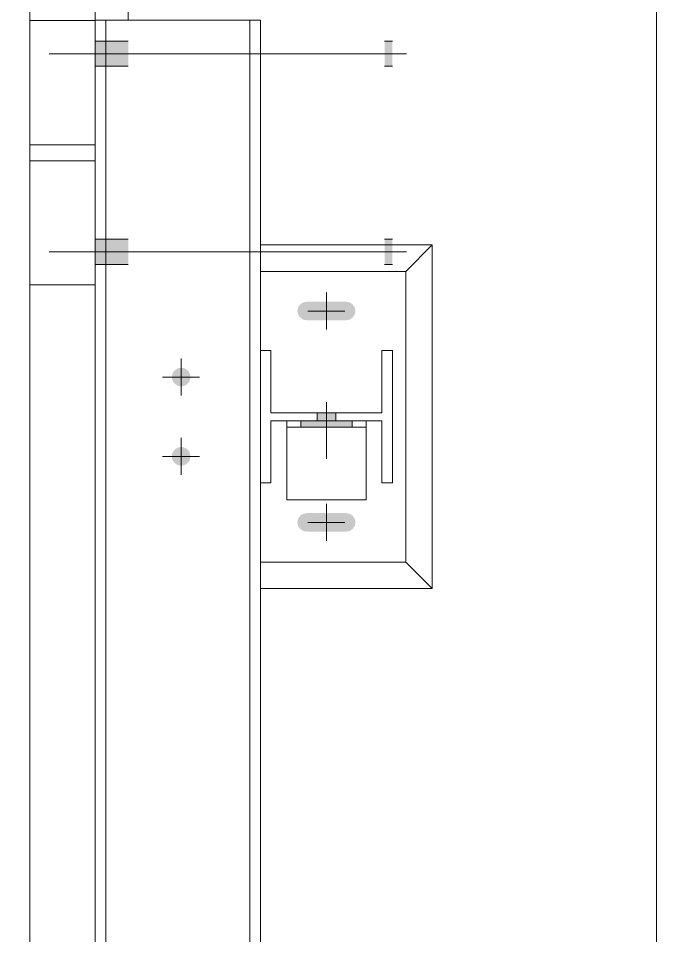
# Model space of a CAD drawing. Header units: millimetres. Extents: x -220592 to 404889, y -217665 to 38245.
# Drawn here: x -982.85 to -978.01, y -1173.82 to -1166.87 of the extents above; entities that cross this region are included whole.
import ezdxf

# ---------------------------------------------------------------- set-up
doc = ezdxf.new("R2010")
doc.units = ezdxf.units.MM
doc.linetypes.add('XKITLINE00', pattern=[0])
doc.layers.add('000 - 0_HIDE_OBJ_FRAMING_DEF_SUB_1', color=7, linetype='Continuous')
doc.layers.add('Part', color=7, linetype='Continuous', lineweight=0)

# ---------------------------------------------------------------- blocks, each defined once
blk = doc.blocks.new('*A13471')
at = {"layer": '000 - 0_HIDE_OBJ_FRAMING_DEF_SUB_1', "color": 7, "linetype": 'XKITLINE00', "lineweight": 0}
blk.add_line((-166.903352, 214.690805), (-166.903352, 242.6885), dxfattribs=at)
blk = doc.blocks.new('*A13473')
at = {"layer": '000 - 0_HIDE_OBJ_FRAMING_DEF_SUB_1', "color": 7, "linetype": 'XKITLINE00', "lineweight": 0}
for p, q in [((-170.903349, 242.190805), (-170.903349, 247.090805)), ((-166.903352, 214.690805), (-166.903349, 247.090805))]:
    blk.add_line(p, q, dxfattribs=at)
blk = doc.blocks.new('*A14633')
at = {"layer": '000 - 0_HIDE_OBJ_FRAMING_DEF_SUB_1'}
for points in [[(-170.9034, 241.8435), (-171.1534, 241.8435), (-171.1534, 242.0335), (-170.9034, 242.0335)], [(-170.9034, 241.8435), (-171.1534, 241.8435), (-171.1534, 242.0335), (-170.9034, 242.0335)], [(-168.9034, 241.8435), (-168.9634, 241.8435), (-168.9634, 242.0335), (-168.9034, 242.0335)], [(-168.9034, 241.8435), (-168.9634, 241.8435), (-168.9634, 242.0335), (-168.9034, 242.0335)], [(-170.9034, 240.3435), (-171.1534, 240.3435), (-171.1534, 240.5335), (-170.9034, 240.5335)], [(-170.9034, 240.3435), (-171.1534, 240.3435), (-171.1534, 240.5335), (-170.9034, 240.5335)], [(-168.9034, 240.3435), (-168.9634, 240.3435), (-168.9634, 240.5335), (-168.9034, 240.5335)], [(-168.9034, 240.3435), (-168.9634, 240.3435), (-168.9634, 240.5335), (-168.9034, 240.5335)]]:
    blk.add_hatch(color=7, dxfattribs=at).paths.add_polyline_path(points, flags=17)
at = {"layer": '000 - 0_HIDE_OBJ_FRAMING_DEF_SUB_1', "color": 7, "linetype": 'XKITLINE00', "lineweight": 0}
for p, q in [((-170.9034, 242.0335), (-171.1534, 242.0335)), ((-170.9034, 242.0335), (-171.1534, 242.0335)), ((-168.9034, 242.0335), (-168.9634, 242.0335)), ((-168.9034, 242.0335), (-168.9634, 242.0335)), ((-168.7978, 241.9385), (-171.5034, 241.9385)), ((-168.7978, 241.9385), (-171.5034, 241.9385)), ((-170.9034, 241.8435), (-171.1534, 241.8435)), ((-170.9034, 241.8435), (-171.1534, 241.8435)), ((-168.9034, 241.8435), (-168.9634, 241.8435)), ((-168.9034, 241.8435), (-168.9634, 241.8435)), ((-170.9034, 240.5335), (-171.1534, 240.5335)), ((-170.9034, 240.5335), (-171.1534, 240.5335)), ((-168.9034, 240.5335), (-168.9634, 240.5335)), ((-168.9034, 240.5335), (-168.9634, 240.5335)), ((-168.7978, 240.4385), (-171.5034, 240.4385)), ((-168.7978, 240.4385), (-171.5034, 240.4385)), ((-170.9034, 240.3435), (-171.1534, 240.3435)), ((-170.9034, 240.3435), (-171.1534, 240.3435)), ((-168.9034, 240.3435), (-168.9634, 240.3435)), ((-168.9034, 240.3435), (-168.9634, 240.3435))]:
    blk.add_line(p, q, dxfattribs=at)
blk = doc.blocks.new('*A14638')
at = {"layer": '000 - 0_HIDE_OBJ_FRAMING_DEF_SUB_1', "color": 7, "linetype": 'XKITLINE00', "lineweight": 0}
for p, q in [((-168.803485, 240.290805), (-169.903485, 240.290805)), ((-168.803485, 238.090805), (-168.803485, 240.290805)), ((-169.903485, 238.090805), (-168.803485, 238.090805))]:
    blk.add_line(p, q, dxfattribs=at)
blk = doc.blocks.new('*A14639')
at = {"layer": '000 - 0_HIDE_OBJ_FRAMING_DEF_SUB_1', "color": 7, "linetype": 'XKITLINE00', "lineweight": 0}
for p, q in [((-168.603485, 240.490805), (-169.903485, 240.490805)), ((-168.803485, 240.290805), (-168.603485, 240.490805)), ((-168.603485, 240.490805), (-168.603485, 237.890805)), ((-168.803485, 238.090805), (-168.603485, 237.890805)), ((-168.603485, 237.890805), (-169.903485, 237.890805))]:
    blk.add_line(p, q, dxfattribs=at)
blk = doc.blocks.new('*A14640')
at = {"layer": '000 - 0_HIDE_OBJ_FRAMING_DEF_SUB_1', "color": 7, "linetype": 'XKITLINE00', "lineweight": 0}
for p, q in [((-169.703485, 239.160805), (-169.703485, 238.560805)), ((-169.703485, 239.110805), (-169.103485, 239.110805)), ((-169.103485, 239.160805), (-169.103485, 238.560805)), ((-169.703485, 238.560805), (-169.103485, 238.560805))]:
    blk.add_line(p, q, dxfattribs=at)
blk = doc.blocks.new('*A14641')
at = {"layer": '000 - 0_HIDE_OBJ_FRAMING_DEF_SUB_1'}
for points in [[(-169.3335, 239.2208), (-169.3335, 239.1608), (-169.4735, 239.1608), (-169.4735, 239.2208)], [(-169.2085, 239.1608), (-169.2085, 239.1108), (-169.5985, 239.1108), (-169.5985, 239.1608)]]:
    blk.add_hatch(color=7, dxfattribs=at).paths.add_polyline_path(points, flags=17)
at = {"layer": '000 - 0_HIDE_OBJ_FRAMING_DEF_SUB_1', "color": 7, "linetype": 'XKITLINE00', "lineweight": 0}
for p, q in [((-169.4035, 239.3), (-169.4035, 238.8708)), ((-169.4735, 239.2208), (-169.4735, 239.1608)), ((-169.3335, 239.2208), (-169.3335, 239.1608)), ((-169.5985, 239.1608), (-169.5985, 239.1108)), ((-169.2085, 239.1608), (-169.2085, 239.1108))]:
    blk.add_line(p, q, dxfattribs=at)
blk = doc.blocks.new('*A14642')
at = {"layer": '000 - 0_HIDE_OBJ_FRAMING_DEF_SUB_1'}
for points in [[(-169.6182, 239.964), (-169.6235, 239.9908), (-169.6182, 240.0176), (-169.603, 240.0403), (-169.5803, 240.0555), (-169.5535, 240.0608), (-169.2535, 240.0608), (-169.2267, 240.0555), (-169.204, 240.0403), (-169.1888, 240.0176), (-169.1835, 239.9908), (-169.1888, 239.964), (-169.204, 239.9413), (-169.2267, 239.9261), (-169.2535, 239.9208), (-169.5535, 239.9208), (-169.5803, 239.9261), (-169.603, 239.9413)], [(-169.6182, 238.364), (-169.6235, 238.3908), (-169.6182, 238.4176), (-169.603, 238.4403), (-169.5803, 238.4555), (-169.5535, 238.4608), (-169.2535, 238.4608), (-169.2267, 238.4555), (-169.204, 238.4403), (-169.1888, 238.4176), (-169.1835, 238.3908), (-169.1888, 238.364), (-169.204, 238.3413), (-169.2267, 238.3261), (-169.2535, 238.3208), (-169.5535, 238.3208), (-169.5803, 238.3261), (-169.603, 238.3413)]]:
    blk.add_hatch(color=7, dxfattribs=at).paths.add_polyline_path(points, flags=17)
at = {"layer": '000 - 0_HIDE_OBJ_FRAMING_DEF_SUB_1', "color": 7, "linetype": 'XKITLINE00', "lineweight": 0}
for p, q in [((-169.4035, 239.8508), (-169.4035, 240.1308)), ((-169.2635, 239.9908), (-169.5435, 239.9908)), ((-169.4035, 238.2508), (-169.4035, 238.5308)), ((-169.2635, 238.3908), (-169.5435, 238.3908))]:
    blk.add_line(p, q, dxfattribs=at)
blk = doc.blocks.new('*A14643')
at = {"layer": '000 - 0_HIDE_OBJ_FRAMING_DEF_SUB_1'}
for points in [[(-170.5103, 239.4211), (-170.5171, 239.4221), (-170.5238, 239.4238), (-170.5303, 239.4261), (-170.5365, 239.4291), (-170.5424, 239.4326), (-170.5479, 239.4367), (-170.553, 239.4413), (-170.5576, 239.4464), (-170.5617, 239.4519), (-170.5652, 239.4578), (-170.5682, 239.464), (-170.5705, 239.4705), (-170.5721, 239.4771), (-170.5731, 239.4839), (-170.5735, 239.4908), (-170.5731, 239.4977), (-170.5721, 239.5045), (-170.5705, 239.5111), (-170.5682, 239.5176), (-170.5652, 239.5238), (-170.5617, 239.5297), (-170.5576, 239.5352), (-170.553, 239.5403), (-170.5479, 239.5449), (-170.5424, 239.549), (-170.5365, 239.5525), (-170.5303, 239.5555), (-170.5238, 239.5578), (-170.5171, 239.5595), (-170.5103, 239.5605), (-170.5035, 239.5608), (-170.4966, 239.5605), (-170.4898, 239.5595), (-170.4832, 239.5578), (-170.4767, 239.5555), (-170.4705, 239.5525), (-170.4646, 239.549), (-170.4591, 239.5449), (-170.454, 239.5403), (-170.4494, 239.5352), (-170.4453, 239.5297), (-170.4418, 239.5238), (-170.4388, 239.5176), (-170.4365, 239.5111), (-170.4348, 239.5045), (-170.4338, 239.4977), (-170.4335, 239.4908), (-170.4338, 239.4839), (-170.4348, 239.4771), (-170.4365, 239.4705), (-170.4388, 239.464), (-170.4418, 239.4578), (-170.4453, 239.4519), (-170.4494, 239.4464), (-170.454, 239.4413), (-170.4591, 239.4367), (-170.4646, 239.4326), (-170.4705, 239.4291), (-170.4767, 239.4261), (-170.4832, 239.4238), (-170.4898, 239.4221), (-170.4966, 239.4211), (-170.5035, 239.4208)], [(-170.5103, 238.8211), (-170.5171, 238.8221), (-170.5238, 238.8238), (-170.5303, 238.8261), (-170.5365, 238.8291), (-170.5424, 238.8326), (-170.5479, 238.8367), (-170.553, 238.8413), (-170.5576, 238.8464), (-170.5617, 238.8519), (-170.5652, 238.8578), (-170.5682, 238.864), (-170.5705, 238.8705), (-170.5721, 238.8771), (-170.5731, 238.8839), (-170.5735, 238.8908), (-170.5731, 238.8977), (-170.5721, 238.9045), (-170.5705, 238.9111), (-170.5682, 238.9176), (-170.5652, 238.9238), (-170.5617, 238.9297), (-170.5576, 238.9352), (-170.553, 238.9403), (-170.5479, 238.9449), (-170.5424, 238.949), (-170.5365, 238.9525), (-170.5303, 238.9555), (-170.5238, 238.9578), (-170.5171, 238.9595), (-170.5103, 238.9605), (-170.5035, 238.9608), (-170.4966, 238.9605), (-170.4898, 238.9595), (-170.4832, 238.9578), (-170.4767, 238.9555), (-170.4705, 238.9525), (-170.4646, 238.949), (-170.4591, 238.9449), (-170.454, 238.9403), (-170.4494, 238.9352), (-170.4453, 238.9297), (-170.4418, 238.9238), (-170.4388, 238.9176), (-170.4365, 238.9111), (-170.4348, 238.9045), (-170.4338, 238.8977), (-170.4335, 238.8908), (-170.4338, 238.8839), (-170.4348, 238.8771), (-170.4365, 238.8705), (-170.4388, 238.864), (-170.4418, 238.8578), (-170.4453, 238.8519), (-170.4494, 238.8464), (-170.454, 238.8413), (-170.4591, 238.8367), (-170.4646, 238.8326), (-170.4705, 238.8291), (-170.4767, 238.8261), (-170.4832, 238.8238), (-170.4898, 238.8221), (-170.4966, 238.8211), (-170.5035, 238.8208)]]:
    blk.add_hatch(color=7, dxfattribs=at).paths.add_polyline_path(points, flags=17)
at = {"layer": '000 - 0_HIDE_OBJ_FRAMING_DEF_SUB_1', "color": 7, "linetype": 'XKITLINE00', "lineweight": 0}
for p, q in [((-170.5035, 239.3508), (-170.5035, 239.6308)), ((-170.3635, 239.4908), (-170.6435, 239.4908)), ((-170.5035, 238.7508), (-170.5035, 239.0308)), ((-170.3635, 238.8908), (-170.6435, 238.8908))]:
    blk.add_line(p, q, dxfattribs=at)
blk = doc.blocks.new('*A14652')
at = {"layer": '000 - 0_HIDE_OBJ_FRAMING_DEF_SUB_1', "color": 7, "linetype": 'XKITLINE00', "lineweight": 0}
for p, q in [((-169.823485, 239.690805), (-169.903485, 239.690805)), ((-169.903485, 239.690805), (-169.903485, 238.690805)), ((-169.823485, 239.220805), (-169.823485, 239.690805)), ((-168.903485, 239.690805), (-168.983485, 239.690805)), ((-168.983485, 239.690805), (-168.983485, 239.220805)), ((-168.903485, 238.690805), (-168.903485, 239.690805)), ((-168.983485, 239.220805), (-169.823485, 239.220805)), ((-169.823485, 238.690805), (-169.823485, 239.160805)), ((-169.823485, 239.160805), (-168.983485, 239.160805)), ((-168.983485, 239.160805), (-168.983485, 238.690805)), ((-169.903485, 238.690805), (-169.823485, 238.690805)), ((-168.983485, 238.690805), (-168.903485, 238.690805))]:
    blk.add_line(p, q, dxfattribs=at)
blk = doc.blocks.new('*A14729')
at = {"layer": 'Part', "color": 7, "linetype": 'XKITLINE00', "lineweight": 0}
blk.add_line((-171.648652, 229.556249), (-171.648652, 242.756135), dxfattribs=at)
blk = doc.blocks.new('*A14731')
at = {"layer": '000 - 0_HIDE_OBJ_FRAMING_DEF_SUB_1', "color": 7, "linetype": 'XKITLINE00', "lineweight": 0}
for p, q in [((-170.903365, 242.538471), (-171.153365, 242.538471)), ((-171.153365, 242.538471), (-171.153365, 242.190805))]:
    blk.add_line(p, q, dxfattribs=at)
blk = doc.blocks.new('*A14732')
at = {"layer": '000 - 0_HIDE_OBJ_FRAMING_DEF_SUB_1', "color": 7, "linetype": 'XKITLINE00', "lineweight": 0}
for p, q in [((-172.381977, 241.128511), (-172.381977, 241.248511)), ((-172.381977, 241.248511), (-172.298652, 241.248511)), ((-171.648652, 241.248511), (-171.153485, 241.248511)), ((-172.381977, 241.128511), (-172.298652, 241.128511)), ((-171.648652, 241.128511), (-171.153485, 241.128511))]:
    blk.add_line(p, q, dxfattribs=at)
blk = doc.blocks.new('*A14736')
at = {"layer": '000 - 0_HIDE_OBJ_FRAMING_DEF_SUB_1', "color": 7, "linetype": 'XKITLINE00', "lineweight": 0}
for p, q in [((-169.903485, 242.190805), (-171.153485, 242.190805)), ((-171.153485, 242.190805), (-171.153485, 214.940805)), ((-171.073485, 214.940805), (-171.073485, 242.190805)), ((-169.983485, 214.940805), (-169.983485, 242.190805)), ((-169.903485, 242.190805), (-169.903485, 239.690805)), ((-169.903485, 218.690805), (-169.903485, 238.690805))]:
    blk.add_line(p, q, dxfattribs=at)
blk = doc.blocks.new('*A14837')
at = {"layer": '000 - 0_HIDE_OBJ_FRAMING_DEF_SUB_1', "color": 7, "linetype": 'XKITLINE00', "lineweight": 0}
for p, q in [((-171.648652, 242.188511), (-171.153485, 242.188511)), ((-171.648652, 240.188511), (-171.153485, 240.188511))]:
    blk.add_line(p, q, dxfattribs=at)

msp = doc.modelspace()

# ---------------------------------------------------------------- block references
at = {"color": 7, "lineweight": 0}
for name in ['*A13471', '*A13473', '*A14729', '*A14731', '*A14837', '*A14736', '*A14633', '*A14732', '*A14639', '*A14638', '*A14642', '*A14652', '*A14643', '*A14641', '*A14640']:
    msp.add_blockref(name, (-811.109, -1409.08), dxfattribs=at)

doc.saveas('drawing.dxf')
